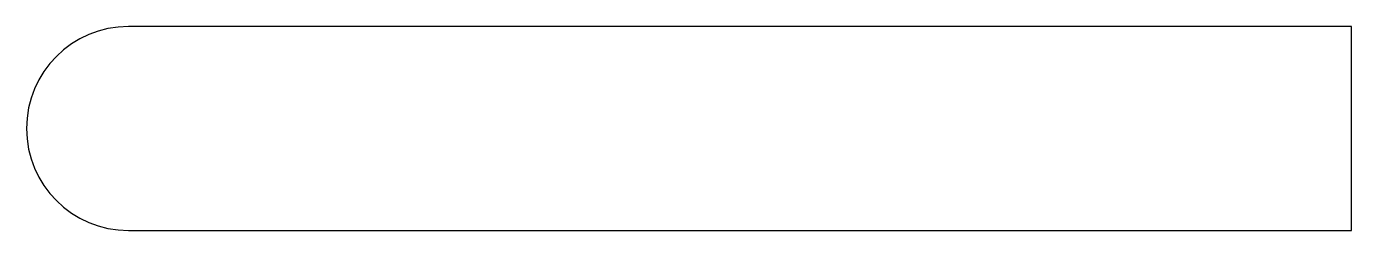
# Model space of a CAD drawing. Header units: millimetres. Extents: x -130 to 0, y 0 to 20.
import ezdxf

# ---------------------------------------------------------------- set-up
doc = ezdxf.new("R2010")
doc.units = ezdxf.units.MM
doc.layers.get('0').update_dxf_attribs({"linetype": 'CONTINUOUS'})

msp = doc.modelspace()

# ---------------------------------------------------------------- linework, layer by layer
msp.add_lwpolyline([(0, 0), (0, 20), (-120, 20, 1), (-120, 0)], format="xyb", close=True)

doc.saveas('drawing.dxf')
